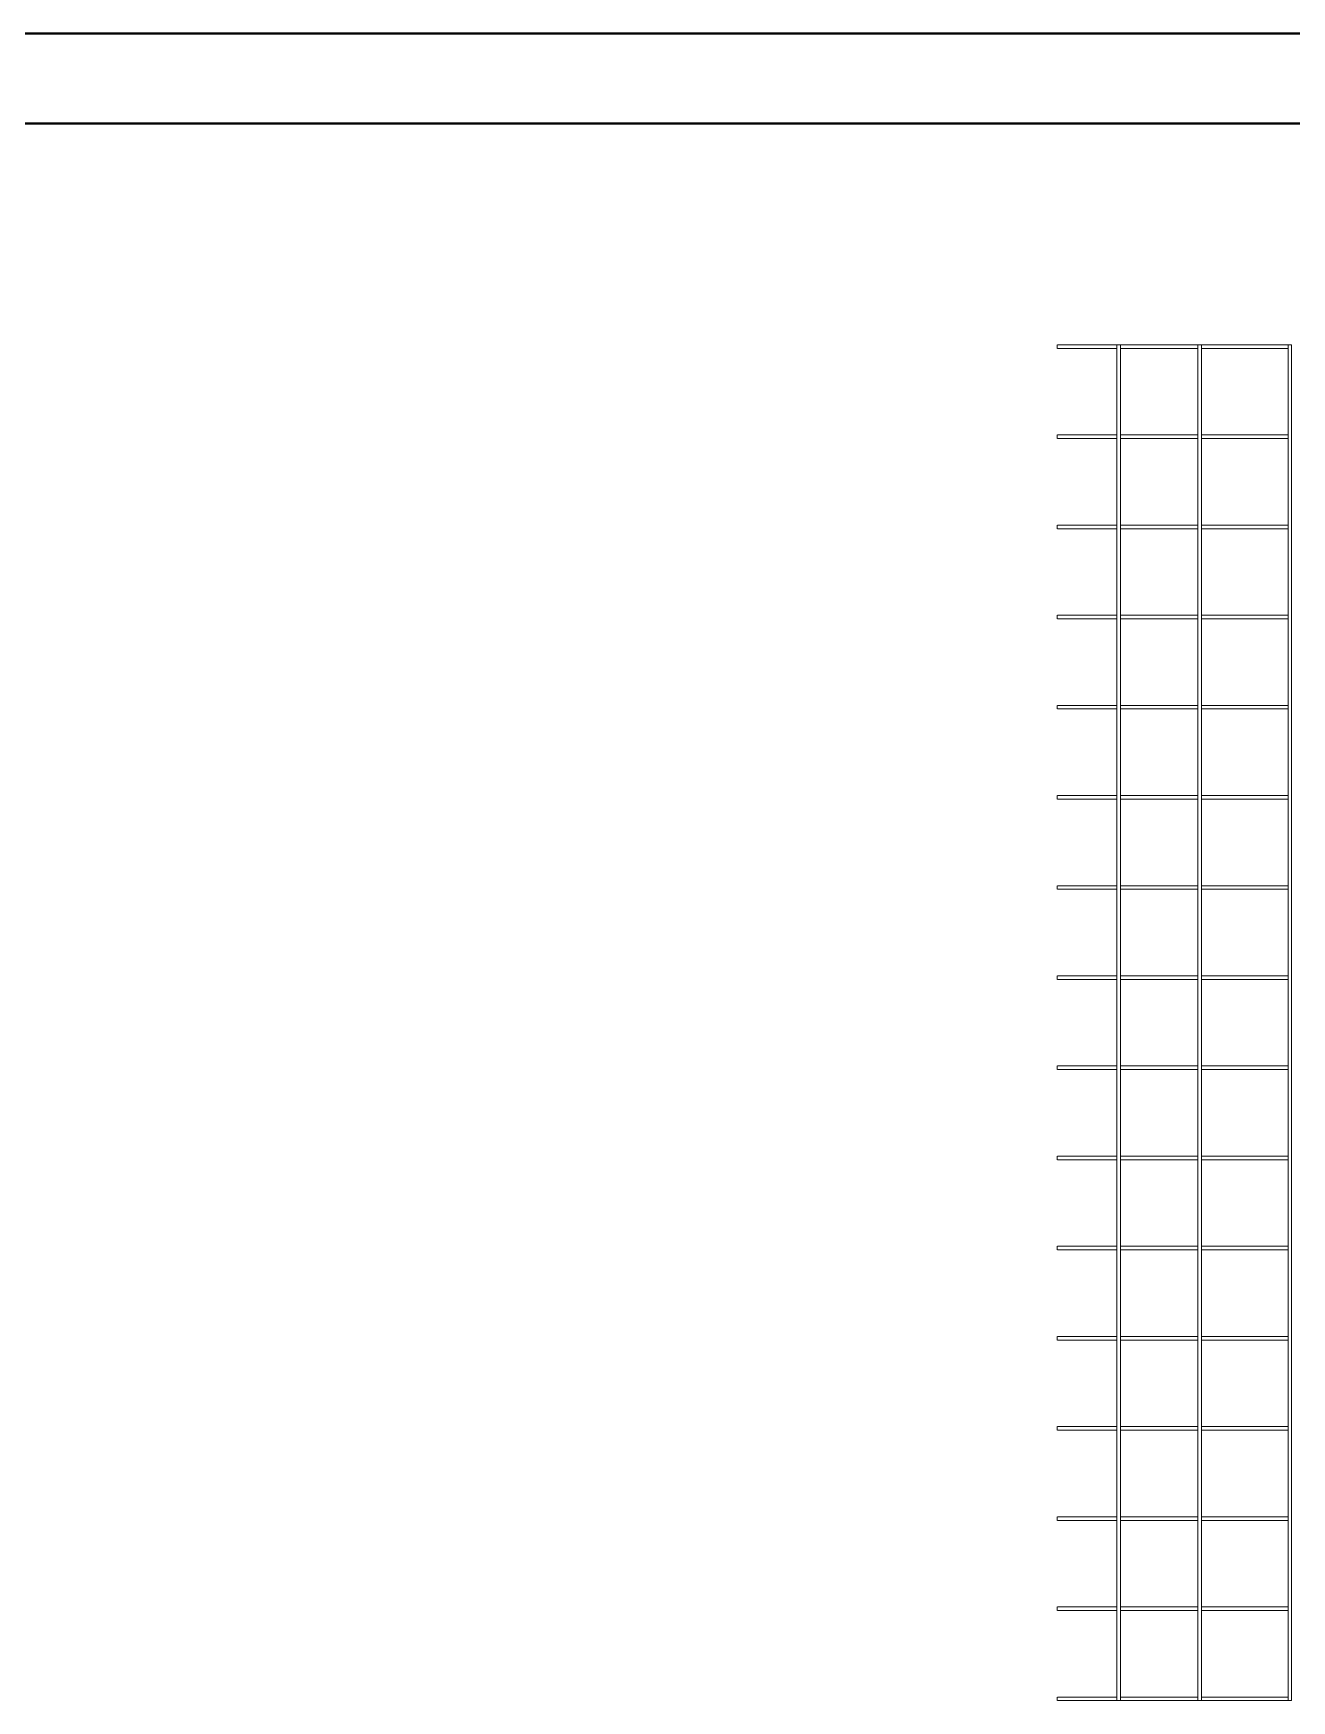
# Model space of a CAD drawing. Header units: millimetres. Extents: x 0 to 841, y -8 to 594.
# Drawn here: x 271.3 to 410.9, y 409.3 to 594.2 of the extents above; entities that cross this region are included whole.
import ezdxf

# ---------------------------------------------------------------- set-up
doc = ezdxf.new("R2010")
doc.units = ezdxf.units.MM

msp = doc.modelspace()

# ---------------------------------------------------------------- linework, layer by layer
at = {"color": 7, "linetype": 'Continuous', "lineweight": 40}
for p, q in [((0.08, 594.21), (841.08, 594.21)), ((25.08, 584.21), (831.08, 584.21))]:
    msp.add_line(p, q, dxfattribs=at)
at = {"color": 7, "linetype": 'Continuous', "lineweight": 15}
for p, q in [((384.88, 559.67), (384.88, 559.27)), ((391.48, 559.27), (391.48, 559.67)), ((391.48, 409.27), (391.48, 559.67)), ((391.48, 559.67), (391.88, 559.67)), ((391.88, 559.27), (391.88, 559.67)), ((391.88, 549.67), (391.88, 559.27)), ((400.48, 559.27), (400.48, 559.67)), ((400.88, 559.67), (400.48, 559.67)), ((400.48, 559.27), (400.48, 549.67)), ((400.88, 559.27), (400.88, 559.67)), ((400.88, 559.67), (400.88, 409.27)), ((410.48, 559.27), (410.48, 559.67)), ((410.48, 559.67), (410.88, 559.67)), ((410.48, 549.67), (410.48, 559.27)), ((410.88, 559.27), (410.88, 559.67)), ((410.88, 409.27), (410.88, 559.67)), ((384.88, 549.67), (384.88, 549.27)), ((391.48, 549.27), (391.48, 549.67)), ((391.88, 549.27), (391.88, 549.67)), ((400.48, 549.27), (400.48, 549.67)), ((400.88, 549.27), (400.88, 549.67)), ((410.48, 549.27), (410.48, 549.67)), ((410.88, 549.27), (410.88, 549.67)), ((391.88, 539.67), (391.88, 549.27)), ((400.48, 549.27), (400.48, 539.67)), ((410.48, 539.67), (410.48, 549.27)), ((384.88, 539.67), (384.88, 539.27)), ((391.48, 539.27), (391.48, 539.67)), ((391.88, 539.27), (391.88, 539.67)), ((391.88, 529.67), (391.88, 539.27)), ((400.48, 539.27), (400.48, 539.67)), ((400.48, 539.27), (400.48, 529.67)), ((400.88, 539.27), (400.88, 539.67)), ((410.48, 539.27), (410.48, 539.67)), ((410.48, 529.67), (410.48, 539.27)), ((410.88, 539.27), (410.88, 539.67)), ((384.88, 529.67), (384.88, 529.27)), ((391.48, 529.27), (391.48, 529.67)), ((391.88, 529.27), (391.88, 529.67)), ((391.88, 519.67), (391.88, 529.27)), ((400.48, 529.27), (400.48, 529.67)), ((400.48, 529.27), (400.48, 519.67)), ((400.88, 529.27), (400.88, 529.67)), ((410.48, 529.27), (410.48, 529.67)), ((410.48, 519.67), (410.48, 529.27)), ((410.88, 529.27), (410.88, 529.67)), ((384.88, 519.67), (384.88, 519.27)), ((391.48, 519.27), (391.48, 519.67)), ((391.88, 519.27), (391.88, 519.67)), ((391.88, 509.67), (391.88, 519.27)), ((400.48, 519.27), (400.48, 519.67)), ((400.48, 519.27), (400.48, 509.67)), ((400.88, 519.27), (400.88, 519.67)), ((410.48, 519.27), (410.48, 519.67)), ((410.48, 509.67), (410.48, 519.27)), ((410.88, 519.27), (410.88, 519.67)), ((384.88, 509.67), (384.88, 509.27)), ((391.48, 509.27), (391.48, 509.67)), ((391.88, 509.27), (391.88, 509.67)), ((391.88, 499.67), (391.88, 509.27)), ((400.48, 509.27), (400.48, 509.67)), ((400.48, 509.27), (400.48, 499.67)), ((400.88, 509.27), (400.88, 509.67)), ((410.48, 509.27), (410.48, 509.67)), ((410.48, 499.67), (410.48, 509.27)), ((410.88, 509.27), (410.88, 509.67)), ((384.88, 499.67), (384.88, 499.27)), ((391.48, 499.27), (391.48, 499.67)), ((391.88, 499.27), (391.88, 499.67)), ((400.48, 499.27), (400.48, 499.67)), ((400.88, 499.27), (400.88, 499.67)), ((410.48, 499.27), (410.48, 499.67)), ((410.88, 499.27), (410.88, 499.67)), ((391.88, 489.67), (391.88, 499.27)), ((400.48, 499.27), (400.48, 489.67)), ((410.48, 489.67), (410.48, 499.27)), ((384.88, 489.67), (384.88, 489.27)), ((391.48, 489.27), (391.48, 489.67)), ((391.88, 489.27), (391.88, 489.67)), ((391.88, 479.67), (391.88, 489.27)), ((400.48, 489.27), (400.48, 489.67)), ((400.48, 489.27), (400.48, 479.67)), ((400.88, 489.27), (400.88, 489.67)), ((410.48, 489.27), (410.48, 489.67)), ((410.48, 479.67), (410.48, 489.27)), ((410.88, 489.27), (410.88, 489.67)), ((384.88, 479.67), (384.88, 479.27)), ((391.48, 479.27), (391.48, 479.67)), ((391.88, 479.27), (391.88, 479.67)), ((391.88, 469.67), (391.88, 479.27)), ((400.48, 479.27), (400.48, 479.67)), ((400.48, 479.27), (400.48, 469.67)), ((400.88, 479.27), (400.88, 479.67)), ((410.48, 479.27), (410.48, 479.67)), ((410.48, 469.67), (410.48, 479.27)), ((410.88, 479.27), (410.88, 479.67)), ((384.88, 469.67), (384.88, 469.27)), ((391.48, 469.27), (391.48, 469.67)), ((391.88, 469.27), (391.88, 469.67)), ((391.88, 459.67), (391.88, 469.27)), ((400.48, 469.27), (400.48, 469.67)), ((400.48, 469.27), (400.48, 459.67)), ((400.88, 469.27), (400.88, 469.67)), ((410.48, 469.27), (410.48, 469.67)), ((410.48, 459.67), (410.48, 469.27)), ((410.88, 469.27), (410.88, 469.67)), ((384.88, 459.67), (384.88, 459.27)), ((391.48, 459.27), (391.48, 459.67)), ((391.88, 459.27), (391.88, 459.67)), ((391.88, 449.67), (391.88, 459.27)), ((400.48, 459.27), (400.48, 459.67)), ((400.48, 459.27), (400.48, 449.67)), ((400.88, 459.27), (400.88, 459.67)), ((410.48, 459.27), (410.48, 459.67)), ((410.48, 449.67), (410.48, 459.27)), ((410.88, 459.27), (410.88, 459.67)), ((384.88, 449.67), (384.88, 449.27)), ((391.48, 449.27), (391.48, 449.67)), ((391.88, 449.27), (391.88, 449.67)), ((400.48, 449.27), (400.48, 449.67)), ((400.88, 449.27), (400.88, 449.67)), ((410.48, 449.27), (410.48, 449.67)), ((410.88, 449.27), (410.88, 449.67)), ((391.88, 439.67), (391.88, 449.27)), ((400.48, 449.27), (400.48, 439.67)), ((410.48, 439.67), (410.48, 449.27)), ((384.88, 439.67), (384.88, 439.27)), ((391.48, 439.27), (391.48, 439.67)), ((391.88, 439.27), (391.88, 439.67)), ((391.88, 429.67), (391.88, 439.27)), ((400.48, 439.27), (400.48, 439.67)), ((400.48, 439.27), (400.48, 429.67)), ((400.88, 439.27), (400.88, 439.67)), ((410.48, 439.27), (410.48, 439.67)), ((410.48, 429.67), (410.48, 439.27)), ((410.88, 439.27), (410.88, 439.67)), ((384.88, 429.67), (384.88, 429.27)), ((391.48, 429.27), (391.48, 429.67)), ((391.88, 429.27), (391.88, 429.67)), ((391.88, 419.67), (391.88, 429.27)), ((400.48, 429.27), (400.48, 429.67)), ((400.48, 429.27), (400.48, 419.67)), ((400.88, 429.27), (400.88, 429.67)), ((410.48, 429.27), (410.48, 429.67)), ((410.48, 419.67), (410.48, 429.27)), ((410.88, 429.27), (410.88, 429.67)), ((384.88, 419.67), (384.88, 419.27)), ((391.48, 419.27), (391.48, 419.67)), ((391.88, 419.27), (391.88, 419.67)), ((391.88, 409.67), (391.88, 419.27)), ((400.48, 419.27), (400.48, 419.67)), ((400.48, 419.27), (400.48, 409.67)), ((400.88, 419.27), (400.88, 419.67)), ((410.48, 419.27), (410.48, 419.67)), ((410.48, 409.67), (410.48, 419.27)), ((410.88, 419.27), (410.88, 419.67)), ((384.88, 409.67), (384.88, 409.27)), ((391.48, 409.27), (391.48, 409.67)), ((391.48, 409.27), (391.88, 409.27)), ((391.88, 409.27), (391.88, 409.67)), ((400.48, 409.27), (400.48, 409.67)), ((400.88, 409.27), (400.48, 409.27)), ((400.88, 409.27), (400.88, 409.67)), ((410.48, 409.27), (410.48, 409.67)), ((410.48, 409.27), (410.88, 409.27)), ((410.88, 409.27), (410.88, 409.67))]:
    msp.add_line(p, q, dxfattribs=at)
for points, knots in [([(391.48, 559.67), (391.14, 559.67), (390.46, 559.67), (389.43, 559.67), (388.58, 559.67), (387.91, 559.67), (387.42, 559.67), (386.91, 559.67), (386.37, 559.67), (385.93, 559.67), (385.57, 559.67), (385.32, 559.67), (385.1, 559.67), (384.96, 559.67), (384.89, 559.67), (384.89, 559.67), (384.89, 559.67)], [0, 0, 0, 0, 0.131512, 0.264532, 0.399405, 0.463427, 0.527226, 0.59138, 0.665616, 0.743398, 0.78274, 0.828754, 0.876274, 0.924254, 0.970525, 1, 1, 1, 1]), ([(391.48, 559.27), (391.14, 559.27), (390.46, 559.27), (389.43, 559.27), (388.58, 559.27), (387.91, 559.27), (387.42, 559.27), (386.91, 559.27), (386.37, 559.27), (385.93, 559.27), (385.57, 559.27), (385.32, 559.27), (385.1, 559.27), (384.96, 559.27), (384.89, 559.27), (384.89, 559.27), (384.89, 559.27)], [0, 0, 0, 0, 0.131512, 0.264532, 0.399405, 0.463427, 0.527226, 0.59138, 0.665616, 0.743398, 0.78274, 0.828754, 0.876274, 0.924254, 0.970525, 1, 1, 1, 1]), ([(400.48, 559.67), (399.71, 559.67), (398.18, 559.67), (395.97, 559.67), (393.88, 559.67), (392.55, 559.67), (391.88, 559.67)], [0, 0, 0, 0, 0.2678625, 0.5361287, 0.7678197, 1, 1, 1, 1]), ([(400.48, 559.27), (399.71, 559.27), (398.18, 559.27), (395.97, 559.27), (393.88, 559.27), (392.55, 559.27), (391.88, 559.27)], [0, 0, 0, 0, 0.2678625, 0.5361287, 0.7678197, 1, 1, 1, 1]), ([(410.48, 559.67), (408.88, 559.67), (405.68, 559.67), (402.48, 559.67), (400.88, 559.67)], [0, 0, 0, 0, 0.500137, 1, 1, 1, 1]), ([(410.48, 559.27), (408.88, 559.27), (405.68, 559.27), (402.48, 559.27), (400.88, 559.27)], [0, 0, 0, 0, 0.500137, 1, 1, 1, 1]), ([(391.48, 549.67), (391.14, 549.67), (390.46, 549.67), (389.43, 549.67), (388.58, 549.67), (387.91, 549.67), (387.42, 549.67), (386.91, 549.67), (386.37, 549.67), (385.93, 549.67), (385.57, 549.67), (385.32, 549.67), (385.1, 549.67), (384.96, 549.67), (384.89, 549.67), (384.89, 549.67), (384.89, 549.67)], [0, 0, 0, 0, 0.131512, 0.264532, 0.399405, 0.463427, 0.527226, 0.59138, 0.665616, 0.743398, 0.78274, 0.828754, 0.876274, 0.924254, 0.970525, 1, 1, 1, 1]), ([(400.48, 549.67), (399.71, 549.67), (398.18, 549.67), (395.97, 549.67), (393.88, 549.67), (392.55, 549.67), (391.88, 549.67)], [0, 0, 0, 0, 0.2678625, 0.5361287, 0.7678197, 1, 1, 1, 1]), ([(410.48, 549.67), (408.88, 549.67), (405.68, 549.67), (402.48, 549.67), (400.88, 549.67)], [0, 0, 0, 0, 0.500137, 1, 1, 1, 1]), ([(391.48, 549.27), (391.14, 549.27), (390.46, 549.27), (389.43, 549.27), (388.58, 549.27), (387.91, 549.27), (387.42, 549.27), (386.91, 549.27), (386.37, 549.27), (385.93, 549.27), (385.57, 549.27), (385.32, 549.27), (385.1, 549.27), (384.96, 549.27), (384.89, 549.27), (384.89, 549.27), (384.89, 549.27)], [0, 0, 0, 0, 0.131512, 0.264532, 0.399405, 0.463427, 0.527226, 0.59138, 0.665616, 0.743398, 0.78274, 0.828754, 0.876274, 0.924254, 0.970525, 1, 1, 1, 1]), ([(400.48, 549.27), (399.71, 549.27), (398.18, 549.27), (395.97, 549.27), (393.88, 549.27), (392.55, 549.27), (391.88, 549.27)], [0, 0, 0, 0, 0.2678625, 0.5361287, 0.7678197, 1, 1, 1, 1]), ([(410.48, 549.27), (408.88, 549.27), (405.68, 549.27), (402.48, 549.27), (400.88, 549.27)], [0, 0, 0, 0, 0.500137, 1, 1, 1, 1]), ([(391.48, 539.67), (391.14, 539.67), (390.46, 539.67), (389.43, 539.67), (388.58, 539.67), (387.91, 539.67), (387.42, 539.67), (386.91, 539.67), (386.37, 539.67), (385.93, 539.67), (385.57, 539.67), (385.32, 539.67), (385.1, 539.67), (384.96, 539.67), (384.89, 539.67), (384.89, 539.67), (384.89, 539.67)], [0, 0, 0, 0, 0.131512, 0.264532, 0.399405, 0.463427, 0.527226, 0.59138, 0.665616, 0.743398, 0.78274, 0.828754, 0.876274, 0.924254, 0.970525, 1, 1, 1, 1]), ([(391.48, 539.27), (391.14, 539.27), (390.46, 539.27), (389.43, 539.27), (388.58, 539.27), (387.91, 539.27), (387.42, 539.27), (386.91, 539.27), (386.37, 539.27), (385.93, 539.27), (385.57, 539.27), (385.32, 539.27), (385.1, 539.27), (384.96, 539.27), (384.89, 539.27), (384.89, 539.27), (384.89, 539.27)], [0, 0, 0, 0, 0.131512, 0.264532, 0.399405, 0.463427, 0.527226, 0.59138, 0.665616, 0.743398, 0.78274, 0.828754, 0.876274, 0.924254, 0.970525, 1, 1, 1, 1]), ([(400.48, 539.67), (399.71, 539.67), (398.18, 539.67), (395.97, 539.67), (393.88, 539.67), (392.55, 539.67), (391.88, 539.67)], [0, 0, 0, 0, 0.267863, 0.536129, 0.76782, 1, 1, 1, 1]), ([(400.48, 539.27), (399.71, 539.27), (398.18, 539.27), (395.97, 539.27), (393.88, 539.27), (392.55, 539.27), (391.88, 539.27)], [0, 0, 0, 0, 0.267863, 0.536129, 0.76782, 1, 1, 1, 1]), ([(410.48, 539.67), (408.88, 539.67), (405.68, 539.67), (402.48, 539.67), (400.88, 539.67)], [0, 0, 0, 0, 0.500137, 1, 1, 1, 1]), ([(410.48, 539.27), (408.88, 539.27), (405.68, 539.27), (402.48, 539.27), (400.88, 539.27)], [0, 0, 0, 0, 0.500137, 1, 1, 1, 1]), ([(391.48, 529.67), (391.14, 529.67), (390.46, 529.67), (389.43, 529.67), (388.58, 529.67), (387.91, 529.67), (387.42, 529.67), (386.91, 529.67), (386.37, 529.67), (385.93, 529.67), (385.57, 529.67), (385.32, 529.67), (385.1, 529.67), (384.96, 529.67), (384.89, 529.67), (384.89, 529.67), (384.89, 529.67)], [0, 0, 0, 0, 0.131512, 0.264532, 0.399405, 0.463427, 0.527226, 0.59138, 0.665616, 0.743398, 0.78274, 0.828754, 0.876274, 0.924254, 0.970525, 1, 1, 1, 1]), ([(391.48, 529.27), (391.14, 529.27), (390.46, 529.27), (389.43, 529.27), (388.58, 529.27), (387.91, 529.27), (387.42, 529.27), (386.91, 529.27), (386.37, 529.27), (385.93, 529.27), (385.57, 529.27), (385.32, 529.27), (385.1, 529.27), (384.96, 529.27), (384.89, 529.27), (384.89, 529.27), (384.89, 529.27)], [0, 0, 0, 0, 0.131512, 0.264532, 0.399405, 0.463427, 0.527226, 0.59138, 0.665616, 0.743398, 0.78274, 0.828754, 0.876274, 0.924254, 0.970525, 1, 1, 1, 1]), ([(400.48, 529.67), (399.71, 529.67), (398.18, 529.67), (395.97, 529.67), (393.88, 529.67), (392.55, 529.67), (391.88, 529.67)], [0, 0, 0, 0, 0.267863, 0.536129, 0.76782, 1, 1, 1, 1]), ([(400.48, 529.27), (399.71, 529.27), (398.18, 529.27), (395.97, 529.27), (393.88, 529.27), (392.55, 529.27), (391.88, 529.27)], [0, 0, 0, 0, 0.267863, 0.536129, 0.76782, 1, 1, 1, 1]), ([(410.48, 529.67), (408.88, 529.67), (405.68, 529.67), (402.48, 529.67), (400.88, 529.67)], [0, 0, 0, 0, 0.500137, 1, 1, 1, 1]), ([(410.48, 529.27), (408.88, 529.27), (405.68, 529.27), (402.48, 529.27), (400.88, 529.27)], [0, 0, 0, 0, 0.500137, 1, 1, 1, 1]), ([(391.48, 519.67), (391.14, 519.67), (390.46, 519.67), (389.43, 519.67), (388.58, 519.67), (387.91, 519.67), (387.42, 519.67), (386.91, 519.67), (386.37, 519.67), (385.93, 519.67), (385.57, 519.67), (385.32, 519.67), (385.1, 519.67), (384.96, 519.67), (384.89, 519.67), (384.89, 519.67), (384.89, 519.67)], [0, 0, 0, 0, 0.131512, 0.264532, 0.399405, 0.463427, 0.527226, 0.59138, 0.665616, 0.743398, 0.78274, 0.828754, 0.876274, 0.924254, 0.970525, 1, 1, 1, 1]), ([(391.48, 519.27), (391.14, 519.27), (390.46, 519.27), (389.43, 519.27), (388.58, 519.27), (387.91, 519.27), (387.42, 519.27), (386.91, 519.27), (386.37, 519.27), (385.93, 519.27), (385.57, 519.27), (385.32, 519.27), (385.1, 519.27), (384.96, 519.27), (384.89, 519.27), (384.89, 519.27), (384.89, 519.27)], [0, 0, 0, 0, 0.131512, 0.264532, 0.399405, 0.463427, 0.527226, 0.59138, 0.665616, 0.743398, 0.78274, 0.828754, 0.876274, 0.924254, 0.970525, 1, 1, 1, 1]), ([(400.48, 519.67), (399.71, 519.67), (398.18, 519.67), (395.97, 519.67), (393.88, 519.67), (392.55, 519.67), (391.88, 519.67)], [0, 0, 0, 0, 0.2678625, 0.5361287, 0.7678197, 1, 1, 1, 1]), ([(400.48, 519.27), (399.71, 519.27), (398.18, 519.27), (395.97, 519.27), (393.88, 519.27), (392.55, 519.27), (391.88, 519.27)], [0, 0, 0, 0, 0.2678625, 0.5361287, 0.7678197, 1, 1, 1, 1]), ([(410.48, 519.67), (408.88, 519.67), (405.68, 519.67), (402.48, 519.67), (400.88, 519.67)], [0, 0, 0, 0, 0.500137, 1, 1, 1, 1]), ([(410.48, 519.27), (408.88, 519.27), (405.68, 519.27), (402.48, 519.27), (400.88, 519.27)], [0, 0, 0, 0, 0.500137, 1, 1, 1, 1]), ([(391.48, 509.67), (391.14, 509.67), (390.46, 509.67), (389.43, 509.67), (388.58, 509.67), (387.91, 509.67), (387.42, 509.67), (386.91, 509.67), (386.37, 509.67), (385.93, 509.67), (385.57, 509.67), (385.32, 509.67), (385.1, 509.67), (384.96, 509.67), (384.89, 509.67), (384.89, 509.67), (384.89, 509.67)], [0, 0, 0, 0, 0.131512, 0.264532, 0.399405, 0.463427, 0.527226, 0.59138, 0.665616, 0.743398, 0.78274, 0.828754, 0.876274, 0.924254, 0.970525, 1, 1, 1, 1]), ([(391.48, 509.27), (391.14, 509.27), (390.46, 509.27), (389.43, 509.27), (388.58, 509.27), (387.91, 509.27), (387.42, 509.27), (386.91, 509.27), (386.37, 509.27), (385.93, 509.27), (385.57, 509.27), (385.32, 509.27), (385.1, 509.27), (384.96, 509.27), (384.89, 509.27), (384.89, 509.27), (384.89, 509.27)], [0, 0, 0, 0, 0.131512, 0.264532, 0.399405, 0.463427, 0.527226, 0.59138, 0.665616, 0.743398, 0.78274, 0.828754, 0.876274, 0.924254, 0.970525, 1, 1, 1, 1]), ([(400.48, 509.67), (399.71, 509.67), (398.18, 509.67), (395.97, 509.67), (393.88, 509.67), (392.55, 509.67), (391.88, 509.67)], [0, 0, 0, 0, 0.267863, 0.536129, 0.76782, 1, 1, 1, 1]), ([(400.48, 509.27), (399.71, 509.27), (398.18, 509.27), (395.97, 509.27), (393.88, 509.27), (392.55, 509.27), (391.88, 509.27)], [0, 0, 0, 0, 0.267863, 0.536129, 0.76782, 1, 1, 1, 1]), ([(410.48, 509.67), (408.88, 509.67), (405.68, 509.67), (402.48, 509.67), (400.88, 509.67)], [0, 0, 0, 0, 0.500137, 1, 1, 1, 1]), ([(410.48, 509.27), (408.88, 509.27), (405.68, 509.27), (402.48, 509.27), (400.88, 509.27)], [0, 0, 0, 0, 0.500137, 1, 1, 1, 1]), ([(391.48, 499.67), (391.14, 499.67), (390.46, 499.67), (389.43, 499.67), (388.58, 499.67), (387.91, 499.67), (387.42, 499.67), (386.91, 499.67), (386.37, 499.67), (385.93, 499.67), (385.57, 499.67), (385.32, 499.67), (385.1, 499.67), (384.96, 499.67), (384.89, 499.67), (384.89, 499.67), (384.89, 499.67)], [0, 0, 0, 0, 0.131512, 0.264532, 0.399405, 0.463427, 0.527226, 0.59138, 0.665616, 0.743398, 0.78274, 0.828754, 0.876274, 0.924254, 0.970525, 1, 1, 1, 1]), ([(400.48, 499.67), (399.71, 499.67), (398.18, 499.67), (395.97, 499.67), (393.88, 499.67), (392.55, 499.67), (391.88, 499.67)], [0, 0, 0, 0, 0.267863, 0.536129, 0.76782, 1, 1, 1, 1]), ([(410.48, 499.67), (408.88, 499.67), (405.68, 499.67), (402.48, 499.67), (400.88, 499.67)], [0, 0, 0, 0, 0.500137, 1, 1, 1, 1]), ([(391.48, 499.27), (391.14, 499.27), (390.46, 499.27), (389.43, 499.27), (388.58, 499.27), (387.91, 499.27), (387.42, 499.27), (386.91, 499.27), (386.37, 499.27), (385.93, 499.27), (385.57, 499.27), (385.32, 499.27), (385.1, 499.27), (384.96, 499.27), (384.89, 499.27), (384.89, 499.27), (384.89, 499.27)], [0, 0, 0, 0, 0.131512, 0.264532, 0.399405, 0.463427, 0.527226, 0.59138, 0.665616, 0.743398, 0.78274, 0.828754, 0.876274, 0.924254, 0.970525, 1, 1, 1, 1]), ([(400.48, 499.27), (399.71, 499.27), (398.18, 499.27), (395.97, 499.27), (393.88, 499.27), (392.55, 499.27), (391.88, 499.27)], [0, 0, 0, 0, 0.267863, 0.536129, 0.76782, 1, 1, 1, 1]), ([(410.48, 499.27), (408.88, 499.27), (405.68, 499.27), (402.48, 499.27), (400.88, 499.27)], [0, 0, 0, 0, 0.500137, 1, 1, 1, 1]), ([(391.48, 489.67), (391.14, 489.67), (390.46, 489.67), (389.43, 489.67), (388.58, 489.67), (387.91, 489.67), (387.42, 489.67), (386.91, 489.67), (386.37, 489.67), (385.93, 489.67), (385.57, 489.67), (385.32, 489.67), (385.1, 489.67), (384.96, 489.67), (384.89, 489.67), (384.89, 489.67), (384.89, 489.67)], [0, 0, 0, 0, 0.131512, 0.264532, 0.399405, 0.463427, 0.527226, 0.59138, 0.665616, 0.743398, 0.78274, 0.828754, 0.876274, 0.924254, 0.970525, 1, 1, 1, 1]), ([(391.48, 489.27), (391.14, 489.27), (390.46, 489.27), (389.43, 489.27), (388.58, 489.27), (387.91, 489.27), (387.42, 489.27), (386.91, 489.27), (386.37, 489.27), (385.93, 489.27), (385.57, 489.27), (385.32, 489.27), (385.1, 489.27), (384.96, 489.27), (384.89, 489.27), (384.89, 489.27), (384.89, 489.27)], [0, 0, 0, 0, 0.131512, 0.264532, 0.399405, 0.463427, 0.527226, 0.59138, 0.665616, 0.743398, 0.78274, 0.828754, 0.876274, 0.924254, 0.970525, 1, 1, 1, 1]), ([(400.48, 489.67), (399.71, 489.67), (398.18, 489.67), (395.97, 489.67), (393.88, 489.67), (392.55, 489.67), (391.88, 489.67)], [0, 0, 0, 0, 0.2678625, 0.5361287, 0.7678197, 1, 1, 1, 1]), ([(400.48, 489.27), (399.71, 489.27), (398.18, 489.27), (395.97, 489.27), (393.88, 489.27), (392.55, 489.27), (391.88, 489.27)], [0, 0, 0, 0, 0.2678625, 0.5361287, 0.7678197, 1, 1, 1, 1]), ([(410.48, 489.67), (408.88, 489.67), (405.68, 489.67), (402.48, 489.67), (400.88, 489.67)], [0, 0, 0, 0, 0.500137, 1, 1, 1, 1]), ([(410.48, 489.27), (408.88, 489.27), (405.68, 489.27), (402.48, 489.27), (400.88, 489.27)], [0, 0, 0, 0, 0.500137, 1, 1, 1, 1]), ([(391.48, 479.67), (391.14, 479.67), (390.46, 479.67), (389.43, 479.67), (388.58, 479.67), (387.91, 479.67), (387.42, 479.67), (386.91, 479.67), (386.37, 479.67), (385.93, 479.67), (385.57, 479.67), (385.32, 479.67), (385.1, 479.67), (384.96, 479.67), (384.89, 479.67), (384.89, 479.67), (384.89, 479.67)], [0, 0, 0, 0, 0.131512, 0.264532, 0.399405, 0.463427, 0.527226, 0.59138, 0.665616, 0.743398, 0.78274, 0.828754, 0.876274, 0.924254, 0.970525, 1, 1, 1, 1]), ([(391.48, 479.27), (391.14, 479.27), (390.46, 479.27), (389.43, 479.27), (388.58, 479.27), (387.91, 479.27), (387.42, 479.27), (386.91, 479.27), (386.37, 479.27), (385.93, 479.27), (385.57, 479.27), (385.32, 479.27), (385.1, 479.27), (384.96, 479.27), (384.89, 479.27), (384.89, 479.27), (384.89, 479.27)], [0, 0, 0, 0, 0.131512, 0.264532, 0.399405, 0.463427, 0.527226, 0.59138, 0.665616, 0.743398, 0.78274, 0.828754, 0.876274, 0.924254, 0.970525, 1, 1, 1, 1]), ([(400.48, 479.67), (399.71, 479.67), (398.18, 479.67), (395.97, 479.67), (393.88, 479.67), (392.55, 479.67), (391.88, 479.67)], [0, 0, 0, 0, 0.2678625, 0.5361287, 0.7678197, 1, 1, 1, 1]), ([(400.48, 479.27), (399.71, 479.27), (398.18, 479.27), (395.97, 479.27), (393.88, 479.27), (392.55, 479.27), (391.88, 479.27)], [0, 0, 0, 0, 0.2678625, 0.5361287, 0.7678197, 1, 1, 1, 1]), ([(410.48, 479.67), (408.88, 479.67), (405.68, 479.67), (402.48, 479.67), (400.88, 479.67)], [0, 0, 0, 0, 0.500137, 1, 1, 1, 1]), ([(410.48, 479.27), (408.88, 479.27), (405.68, 479.27), (402.48, 479.27), (400.88, 479.27)], [0, 0, 0, 0, 0.500137, 1, 1, 1, 1]), ([(391.48, 469.67), (391.14, 469.67), (390.46, 469.67), (389.43, 469.67), (388.58, 469.67), (387.91, 469.67), (387.42, 469.67), (386.91, 469.67), (386.37, 469.67), (385.93, 469.67), (385.57, 469.67), (385.32, 469.67), (385.1, 469.67), (384.96, 469.67), (384.89, 469.67), (384.89, 469.67), (384.89, 469.67)], [0, 0, 0, 0, 0.131512, 0.264532, 0.399405, 0.463427, 0.527226, 0.59138, 0.665616, 0.743398, 0.78274, 0.828754, 0.876274, 0.924254, 0.970525, 1, 1, 1, 1]), ([(391.48, 469.27), (391.14, 469.27), (390.46, 469.27), (389.43, 469.27), (388.58, 469.27), (387.91, 469.27), (387.42, 469.27), (386.91, 469.27), (386.37, 469.27), (385.93, 469.27), (385.57, 469.27), (385.32, 469.27), (385.1, 469.27), (384.96, 469.27), (384.89, 469.27), (384.89, 469.27), (384.89, 469.27)], [0, 0, 0, 0, 0.131512, 0.264532, 0.399405, 0.463427, 0.527226, 0.59138, 0.665616, 0.743398, 0.78274, 0.828754, 0.876274, 0.924254, 0.970525, 1, 1, 1, 1]), ([(400.48, 469.67), (399.71, 469.67), (398.18, 469.67), (395.97, 469.67), (393.88, 469.67), (392.55, 469.67), (391.88, 469.67)], [0, 0, 0, 0, 0.267863, 0.536129, 0.76782, 1, 1, 1, 1]), ([(400.48, 469.27), (399.71, 469.27), (398.18, 469.27), (395.97, 469.27), (393.88, 469.27), (392.55, 469.27), (391.88, 469.27)], [0, 0, 0, 0, 0.267863, 0.536129, 0.76782, 1, 1, 1, 1]), ([(410.48, 469.67), (408.88, 469.67), (405.68, 469.67), (402.48, 469.67), (400.88, 469.67)], [0, 0, 0, 0, 0.500137, 1, 1, 1, 1]), ([(410.48, 469.27), (408.88, 469.27), (405.68, 469.27), (402.48, 469.27), (400.88, 469.27)], [0, 0, 0, 0, 0.500137, 1, 1, 1, 1]), ([(391.48, 459.67), (391.14, 459.67), (390.46, 459.67), (389.43, 459.67), (388.58, 459.67), (387.91, 459.67), (387.42, 459.67), (386.91, 459.67), (386.37, 459.67), (385.93, 459.67), (385.57, 459.67), (385.32, 459.67), (385.1, 459.67), (384.96, 459.67), (384.89, 459.67), (384.89, 459.67), (384.89, 459.67)], [0, 0, 0, 0, 0.131512, 0.264532, 0.399405, 0.463427, 0.527226, 0.59138, 0.665616, 0.743398, 0.78274, 0.828754, 0.876274, 0.924254, 0.970525, 1, 1, 1, 1]), ([(391.48, 459.27), (391.14, 459.27), (390.46, 459.27), (389.43, 459.27), (388.58, 459.27), (387.91, 459.27), (387.42, 459.27), (386.91, 459.27), (386.37, 459.27), (385.93, 459.27), (385.57, 459.27), (385.32, 459.27), (385.1, 459.27), (384.96, 459.27), (384.89, 459.27), (384.89, 459.27), (384.89, 459.27)], [0, 0, 0, 0, 0.131512, 0.264532, 0.399405, 0.463427, 0.527226, 0.59138, 0.665616, 0.743398, 0.78274, 0.828754, 0.876274, 0.924254, 0.970525, 1, 1, 1, 1]), ([(400.48, 459.67), (399.71, 459.67), (398.18, 459.67), (395.97, 459.67), (393.88, 459.67), (392.55, 459.67), (391.88, 459.67)], [0, 0, 0, 0, 0.2678625, 0.5361287, 0.7678197, 1, 1, 1, 1]), ([(400.48, 459.27), (399.71, 459.27), (398.18, 459.27), (395.97, 459.27), (393.88, 459.27), (392.55, 459.27), (391.88, 459.27)], [0, 0, 0, 0, 0.2678625, 0.5361287, 0.7678197, 1, 1, 1, 1]), ([(410.48, 459.67), (408.88, 459.67), (405.68, 459.67), (402.48, 459.67), (400.88, 459.67)], [0, 0, 0, 0, 0.500137, 1, 1, 1, 1]), ([(410.48, 459.27), (408.88, 459.27), (405.68, 459.27), (402.48, 459.27), (400.88, 459.27)], [0, 0, 0, 0, 0.500137, 1, 1, 1, 1]), ([(391.48, 449.67), (391.14, 449.67), (390.46, 449.67), (389.43, 449.67), (388.58, 449.67), (387.91, 449.67), (387.42, 449.67), (386.91, 449.67), (386.37, 449.67), (385.93, 449.67), (385.57, 449.67), (385.32, 449.67), (385.1, 449.67), (384.96, 449.67), (384.89, 449.67), (384.89, 449.67), (384.89, 449.67)], [0, 0, 0, 0, 0.131512, 0.264532, 0.399405, 0.463427, 0.527226, 0.59138, 0.665616, 0.743398, 0.78274, 0.828754, 0.876274, 0.924254, 0.970525, 1, 1, 1, 1]), ([(400.48, 449.67), (399.71, 449.67), (398.18, 449.67), (395.97, 449.67), (393.88, 449.67), (392.55, 449.67), (391.88, 449.67)], [0, 0, 0, 0, 0.267863, 0.536129, 0.76782, 1, 1, 1, 1]), ([(410.48, 449.67), (408.88, 449.67), (405.68, 449.67), (402.48, 449.67), (400.88, 449.67)], [0, 0, 0, 0, 0.500137, 1, 1, 1, 1]), ([(391.48, 449.27), (391.14, 449.27), (390.46, 449.27), (389.43, 449.27), (388.58, 449.27), (387.91, 449.27), (387.42, 449.27), (386.91, 449.27), (386.37, 449.27), (385.93, 449.27), (385.57, 449.27), (385.32, 449.27), (385.1, 449.27), (384.96, 449.27), (384.89, 449.27), (384.89, 449.27), (384.89, 449.27)], [0, 0, 0, 0, 0.131512, 0.264532, 0.399405, 0.463427, 0.527226, 0.59138, 0.665616, 0.743398, 0.78274, 0.828754, 0.876274, 0.924254, 0.970525, 1, 1, 1, 1]), ([(400.48, 449.27), (399.71, 449.27), (398.18, 449.27), (395.97, 449.27), (393.88, 449.27), (392.55, 449.27), (391.88, 449.27)], [0, 0, 0, 0, 0.267863, 0.536129, 0.76782, 1, 1, 1, 1]), ([(410.48, 449.27), (408.88, 449.27), (405.68, 449.27), (402.48, 449.27), (400.88, 449.27)], [0, 0, 0, 0, 0.500137, 1, 1, 1, 1]), ([(391.48, 439.67), (391.14, 439.67), (390.46, 439.67), (389.43, 439.67), (388.58, 439.67), (387.91, 439.67), (387.42, 439.67), (386.91, 439.67), (386.37, 439.67), (385.93, 439.67), (385.57, 439.67), (385.32, 439.67), (385.1, 439.67), (384.96, 439.67), (384.89, 439.67), (384.89, 439.67), (384.89, 439.67)], [0, 0, 0, 0, 0.131512, 0.264532, 0.399405, 0.463427, 0.527226, 0.59138, 0.665616, 0.743398, 0.78274, 0.828754, 0.876274, 0.924254, 0.970525, 1, 1, 1, 1]), ([(391.48, 439.27), (391.14, 439.27), (390.46, 439.27), (389.43, 439.27), (388.58, 439.27), (387.91, 439.27), (387.42, 439.27), (386.91, 439.27), (386.37, 439.27), (385.93, 439.27), (385.57, 439.27), (385.32, 439.27), (385.1, 439.27), (384.96, 439.27), (384.89, 439.27), (384.89, 439.27), (384.89, 439.27)], [0, 0, 0, 0, 0.131512, 0.264532, 0.399405, 0.463427, 0.527226, 0.59138, 0.665616, 0.743398, 0.78274, 0.828754, 0.876274, 0.924254, 0.970525, 1, 1, 1, 1]), ([(400.48, 439.67), (399.71, 439.67), (398.18, 439.67), (395.97, 439.67), (393.88, 439.67), (392.55, 439.67), (391.88, 439.67)], [0, 0, 0, 0, 0.2678625, 0.5361287, 0.7678197, 1, 1, 1, 1]), ([(400.48, 439.27), (399.71, 439.27), (398.18, 439.27), (395.97, 439.27), (393.88, 439.27), (392.55, 439.27), (391.88, 439.27)], [0, 0, 0, 0, 0.2678625, 0.5361287, 0.7678197, 1, 1, 1, 1]), ([(410.48, 439.67), (408.88, 439.67), (405.68, 439.67), (402.48, 439.67), (400.88, 439.67)], [0, 0, 0, 0, 0.500137, 1, 1, 1, 1]), ([(410.48, 439.27), (408.88, 439.27), (405.68, 439.27), (402.48, 439.27), (400.88, 439.27)], [0, 0, 0, 0, 0.500137, 1, 1, 1, 1]), ([(391.48, 429.67), (391.14, 429.67), (390.46, 429.67), (389.43, 429.67), (388.58, 429.67), (387.91, 429.67), (387.42, 429.67), (386.91, 429.67), (386.37, 429.67), (385.93, 429.67), (385.57, 429.67), (385.32, 429.67), (385.1, 429.67), (384.96, 429.67), (384.89, 429.67), (384.89, 429.67), (384.89, 429.67)], [0, 0, 0, 0, 0.131512, 0.264532, 0.399405, 0.463427, 0.527226, 0.59138, 0.665616, 0.743398, 0.78274, 0.828754, 0.876274, 0.924254, 0.970525, 1, 1, 1, 1]), ([(391.48, 429.27), (391.14, 429.27), (390.46, 429.27), (389.43, 429.27), (388.58, 429.27), (387.91, 429.27), (387.42, 429.27), (386.91, 429.27), (386.37, 429.27), (385.93, 429.27), (385.57, 429.27), (385.32, 429.27), (385.1, 429.27), (384.96, 429.27), (384.89, 429.27), (384.89, 429.27), (384.89, 429.27)], [0, 0, 0, 0, 0.131512, 0.264532, 0.399405, 0.463427, 0.527226, 0.59138, 0.665616, 0.743398, 0.78274, 0.828754, 0.876274, 0.924254, 0.970525, 1, 1, 1, 1]), ([(400.48, 429.67), (399.71, 429.67), (398.18, 429.67), (395.97, 429.67), (393.88, 429.67), (392.55, 429.67), (391.88, 429.67)], [0, 0, 0, 0, 0.2678625, 0.5361287, 0.7678197, 1, 1, 1, 1]), ([(400.48, 429.27), (399.71, 429.27), (398.18, 429.27), (395.97, 429.27), (393.88, 429.27), (392.55, 429.27), (391.88, 429.27)], [0, 0, 0, 0, 0.2678625, 0.5361287, 0.7678197, 1, 1, 1, 1]), ([(410.48, 429.67), (408.88, 429.67), (405.68, 429.67), (402.48, 429.67), (400.88, 429.67)], [0, 0, 0, 0, 0.500137, 1, 1, 1, 1]), ([(410.48, 429.27), (408.88, 429.27), (405.68, 429.27), (402.48, 429.27), (400.88, 429.27)], [0, 0, 0, 0, 0.500137, 1, 1, 1, 1]), ([(391.48, 419.67), (391.14, 419.67), (390.46, 419.67), (389.43, 419.67), (388.58, 419.67), (387.91, 419.67), (387.42, 419.67), (386.91, 419.67), (386.37, 419.67), (385.93, 419.67), (385.57, 419.67), (385.32, 419.67), (385.1, 419.67), (384.96, 419.67), (384.89, 419.67), (384.89, 419.67), (384.89, 419.67)], [0, 0, 0, 0, 0.131512, 0.264532, 0.399405, 0.463427, 0.527226, 0.59138, 0.665616, 0.743398, 0.78274, 0.828754, 0.876274, 0.924254, 0.970525, 1, 1, 1, 1]), ([(391.48, 419.27), (391.14, 419.27), (390.46, 419.27), (389.43, 419.27), (388.58, 419.27), (387.91, 419.27), (387.42, 419.27), (386.91, 419.27), (386.37, 419.27), (385.93, 419.27), (385.57, 419.27), (385.32, 419.27), (385.1, 419.27), (384.96, 419.27), (384.89, 419.27), (384.89, 419.27), (384.89, 419.27)], [0, 0, 0, 0, 0.131512, 0.264532, 0.399405, 0.463427, 0.527226, 0.59138, 0.665616, 0.743398, 0.78274, 0.828754, 0.876274, 0.924254, 0.970525, 1, 1, 1, 1]), ([(400.48, 419.67), (399.71, 419.67), (398.18, 419.67), (395.97, 419.67), (393.88, 419.67), (392.55, 419.67), (391.88, 419.67)], [0, 0, 0, 0, 0.267863, 0.536129, 0.76782, 1, 1, 1, 1]), ([(400.48, 419.27), (399.71, 419.27), (398.18, 419.27), (395.97, 419.27), (393.88, 419.27), (392.55, 419.27), (391.88, 419.27)], [0, 0, 0, 0, 0.267863, 0.536129, 0.76782, 1, 1, 1, 1]), ([(410.48, 419.67), (408.88, 419.67), (405.68, 419.67), (402.48, 419.67), (400.88, 419.67)], [0, 0, 0, 0, 0.500137, 1, 1, 1, 1]), ([(410.48, 419.27), (408.88, 419.27), (405.68, 419.27), (402.48, 419.27), (400.88, 419.27)], [0, 0, 0, 0, 0.500137, 1, 1, 1, 1]), ([(391.48, 409.67), (391.14, 409.67), (390.46, 409.67), (389.43, 409.67), (388.58, 409.67), (387.91, 409.67), (387.42, 409.67), (386.91, 409.67), (386.37, 409.67), (385.93, 409.67), (385.57, 409.67), (385.32, 409.67), (385.1, 409.67), (384.96, 409.67), (384.89, 409.67), (384.89, 409.67), (384.89, 409.67)], [0, 0, 0, 0, 0.131512, 0.264532, 0.399405, 0.463427, 0.527226, 0.59138, 0.665616, 0.743398, 0.78274, 0.828754, 0.876274, 0.924254, 0.970525, 1, 1, 1, 1]), ([(391.48, 409.27), (391.14, 409.27), (390.46, 409.27), (389.43, 409.27), (388.58, 409.27), (387.91, 409.27), (387.42, 409.27), (386.91, 409.27), (386.37, 409.27), (385.93, 409.27), (385.57, 409.27), (385.32, 409.27), (385.1, 409.27), (384.96, 409.27), (384.89, 409.27), (384.89, 409.27), (384.89, 409.27)], [0, 0, 0, 0, 0.131512, 0.264532, 0.399405, 0.463427, 0.527226, 0.59138, 0.665616, 0.743398, 0.78274, 0.828754, 0.876274, 0.924254, 0.970525, 1, 1, 1, 1]), ([(400.48, 409.67), (399.71, 409.67), (398.18, 409.67), (395.97, 409.67), (393.88, 409.67), (392.55, 409.67), (391.88, 409.67)], [0, 0, 0, 0, 0.267863, 0.536129, 0.76782, 1, 1, 1, 1]), ([(400.48, 409.27), (399.71, 409.27), (398.18, 409.27), (395.97, 409.27), (393.88, 409.27), (392.55, 409.27), (391.88, 409.27)], [0, 0, 0, 0, 0.267863, 0.536129, 0.76782, 1, 1, 1, 1]), ([(410.48, 409.67), (408.88, 409.67), (405.68, 409.67), (402.48, 409.67), (400.88, 409.67)], [0, 0, 0, 0, 0.500137, 1, 1, 1, 1]), ([(410.48, 409.27), (408.88, 409.27), (405.68, 409.27), (402.48, 409.27), (400.88, 409.27)], [0, 0, 0, 0, 0.500137, 1, 1, 1, 1])]:
    msp.add_open_spline(points, degree=3, knots=knots, dxfattribs=at)

doc.saveas('drawing.dxf')
